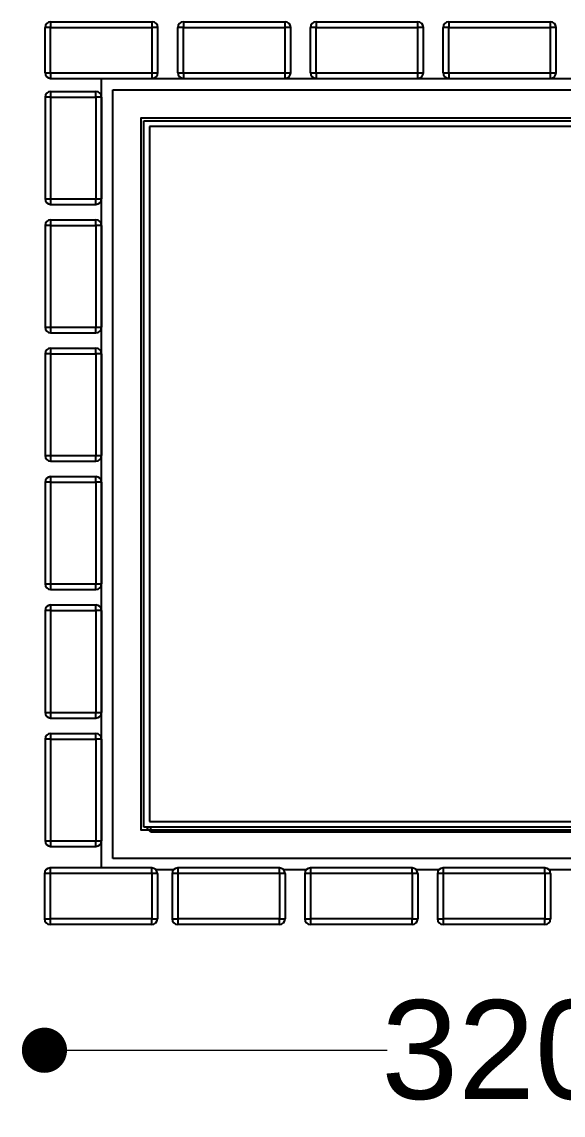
# Model space of a CAD drawing. Header units: millimetres. Extents: x 26080 to 30804, y 14395 to 20634.
# Drawn here: x 27174 to 27365.7, y 18885.9 to 19272.8 of the extents above; entities that cross this region are included whole.
import ezdxf

# ---------------------------------------------------------------- set-up
doc = ezdxf.new("R2010")
doc.units = ezdxf.units.MM
doc.header["$LTSCALE"] = 3
doc.layers.add('Default', color=7, linetype='Continuous')
doc.layers.add('Red', color=1, linetype='Continuous')
doc.styles.get("Standard").update_dxf_attribs({"font": 'arial.ttf'})
doc.dimstyles.new('MATEUSZ', dxfattribs={"dimtxt": 35, "dimasz": 16, "dimexe": 0.18, "dimexo": 0.0625, "dimgap": 0.09, "dimtad": 0, "dimdec": 0, "dimdsep": 46, "dimtxsty": 'Standard', "dimblk": 'DOT', "dimcen": 0.09, "dimse1": 1, "dimse2": 1, "dimadec": 0, "dimazin": 0, "dimtfac": 1, "dimtdec": 0, "dimtofl": 0, "dimtmove": 0, "dimatfit": 3, "dimfxl": 1, "dimtolj": 1, "dimtzin": 0, "dimlwd": 9, "dimlwe": 9, "dimarcsym": 0})

# ---------------------------------------------------------------- blocks, each defined once
blk = doc.blocks.new('_Dot')
at = {"color": 0, "linetype": 'ByBlock', "lineweight": -2}
blk.add_line((-0.5, 0), (-1, 0), dxfattribs=at)
at = {"color": 0, "linetype": 'ByBlock', "const_width": 0.5}
blk.add_lwpolyline([(-0.25, 0, 1), (0.25, 0, 1)], format="xyb", close=True, dxfattribs=at)
blk = doc.blocks.new('*D95')
at = {"color": 0, "lineweight": 9, "transparency": 16777216}
for p, q in [((27197.96, 18908.87), (27303.37, 18908.87)), ((27486.16, 18908.87), (27380.74, 18908.87))]:
    blk.add_line(p, q, dxfattribs=at)
at = {"layer": 'Defpoints', "color": 0, "transparency": 16777216}
for p in [(27181.96, 18955.37), (27502.16, 18955.37), (27502.16, 18908.87)]:
    blk.add_point(p, dxfattribs=at)
at = {"color": 0, "lineweight": 9, "transparency": 16777216, "xscale": 16, "yscale": 16, "zscale": 16, "rotation": 180}
blk.add_blockref('_Dot', (27181.96, 18908.87), dxfattribs=at)
at = {"color": 0, "lineweight": 9, "transparency": 16777216, "xscale": 16, "yscale": 16, "zscale": 16}
blk.add_blockref('_Dot', (27502.16, 18908.87), dxfattribs=at)
at = {"color": 0, "transparency": 16777216, "insert": (27342.06, 18908.87), "char_height": 35, "attachment_point": 5}
blk.add_mtext('\\A1;320', dxfattribs=at)

msp = doc.modelspace()

# ---------------------------------------------------------------- linework, layer by layer
at = {"layer": 'Default'}
for p, q in [((27202.16, 19252.77), (27482.16, 19252.77)), ((27202.16, 18973.37), (27202.16, 19252.77)), ((27206.16, 18976.77), (27206.16, 19248.77)), ((27206.16, 19248.77), (27478.16, 19248.77)), ((27217.16, 19237.77), (27467.16, 19237.77)), ((27217.16, 18987.77), (27217.16, 19237.77)), ((27219.16, 19235.77), (27219.16, 18989.77)), ((27465.16, 19235.77), (27219.16, 19235.77)), ((27467.16, 18987.77), (27217.16, 18987.77)), ((27219.56, 18986.17), (27217.96, 18987.77)), ((27219.16, 18989.77), (27465.16, 18989.77)), ((27219.56, 18987.77), (27219.56, 18986.17)), ((27219.56, 18986.17), (27466.36, 18986.17)), ((27478.16, 18976.77), (27206.16, 18976.77)), ((27221.38, 18972.77), (27227.73, 18972.77)), ((27266.58, 18972.77), (27274.73, 18972.77)), ((27313.58, 18972.77), (27321.73, 18972.77)), ((27360.58, 18972.77), (27368.73, 18972.77))]:
    msp.add_line(p, q, dxfattribs=at)
msp.add_polyline3d([(27468.16, 18986.77, 0), (27216.16, 18986.77, 0), (27216.16, 19238.77, 0), (27468.16, 19238.77, 0)], close=True, dxfattribs=at)
at = {"layer": 'Red'}
for p, q in [((27182.16, 19254.77), (27182.16, 19270.77)), ((27184.16, 19272.77), (27220.16, 19272.77)), ((27184.16, 19254.77), (27184.16, 19270.77)), ((27184.16, 19270.77), (27220.16, 19270.77)), ((27220.16, 19254.77), (27220.16, 19270.77)), ((27222.16, 19254.77), (27222.16, 19270.77)), ((27229.16, 19254.77), (27229.16, 19270.77)), ((27231.16, 19272.77), (27267.16, 19272.77)), ((27231.16, 19254.77), (27231.16, 19270.77)), ((27231.16, 19270.77), (27267.16, 19270.77)), ((27267.16, 19254.77), (27267.16, 19270.77)), ((27269.16, 19254.77), (27269.16, 19270.77)), ((27276.16, 19254.77), (27276.16, 19270.77)), ((27278.16, 19272.77), (27314.16, 19272.77)), ((27278.16, 19254.77), (27278.16, 19270.77)), ((27278.16, 19270.77), (27314.16, 19270.77)), ((27314.16, 19254.77), (27314.16, 19270.77)), ((27316.16, 19254.77), (27316.16, 19270.77)), ((27323.16, 19254.77), (27323.16, 19270.77)), ((27325.16, 19272.77), (27361.16, 19272.77)), ((27325.16, 19254.77), (27325.16, 19270.77)), ((27325.16, 19270.77), (27361.16, 19270.77)), ((27361.16, 19254.77), (27361.16, 19270.77)), ((27363.16, 19254.77), (27363.16, 19270.77)), ((27184.16, 19254.77), (27220.16, 19254.77)), ((27231.16, 19254.77), (27267.16, 19254.77)), ((27278.16, 19254.77), (27314.16, 19254.77)), ((27325.16, 19254.77), (27361.16, 19254.77)), ((27184.16, 19252.77), (27220.16, 19252.77)), ((27231.16, 19252.77), (27267.16, 19252.77)), ((27278.16, 19252.77), (27314.16, 19252.77)), ((27325.16, 19252.77), (27361.16, 19252.77)), ((27184.16, 19248.17), (27200.16, 19248.17)), ((27182.16, 19246.17), (27182.16, 19210.17)), ((27184.16, 19246.17), (27200.16, 19246.17)), ((27184.16, 19246.17), (27184.16, 19210.17)), ((27200.16, 19246.17), (27200.16, 19210.17)), ((27202.16, 19246.17), (27202.16, 19210.17)), ((27184.16, 19210.17), (27200.16, 19210.17)), ((27184.16, 19208.17), (27200.16, 19208.17)), ((27182.16, 19200.74), (27182.16, 19164.74)), ((27184.16, 19202.74), (27200.16, 19202.74)), ((27184.16, 19200.74), (27200.16, 19200.74)), ((27184.16, 19200.74), (27184.16, 19164.74)), ((27200.16, 19200.74), (27200.16, 19164.74)), ((27202.16, 19200.74), (27202.16, 19164.74)), ((27184.16, 19164.74), (27200.16, 19164.74)), ((27184.16, 19162.74), (27200.16, 19162.74)), ((27182.16, 19155.3), (27182.16, 19119.3)), ((27184.16, 19157.3), (27200.16, 19157.3)), ((27184.16, 19155.3), (27184.16, 19119.3)), ((27184.16, 19155.3), (27200.16, 19155.3)), ((27200.16, 19155.3), (27200.16, 19119.3)), ((27202.16, 19155.3), (27202.16, 19119.3)), ((27184.16, 19119.3), (27200.16, 19119.3)), ((27184.16, 19117.3), (27200.16, 19117.3)), ((27184.16, 19111.86), (27200.16, 19111.86)), ((27182.16, 19109.86), (27182.16, 19073.86)), ((27184.16, 19109.86), (27200.16, 19109.86)), ((27184.16, 19109.86), (27184.16, 19073.86)), ((27200.16, 19109.86), (27200.16, 19073.86)), ((27202.16, 19109.86), (27202.16, 19073.86)), ((27184.16, 19073.86), (27200.16, 19073.86)), ((27184.16, 19071.86), (27200.16, 19071.86)), ((27184.16, 19066.43), (27200.16, 19066.43)), ((27182.16, 19064.43), (27182.16, 19028.43)), ((27184.16, 19064.43), (27184.16, 19028.43)), ((27184.16, 19064.43), (27200.16, 19064.43)), ((27200.16, 19064.43), (27200.16, 19028.43)), ((27202.16, 19064.43), (27202.16, 19028.43)), ((27184.16, 19028.43), (27200.16, 19028.43)), ((27184.16, 19026.43), (27200.16, 19026.43)), ((27182.16, 19018.99), (27182.16, 18982.99)), ((27184.16, 19020.99), (27200.16, 19020.99)), ((27184.16, 19018.99), (27200.16, 19018.99)), ((27184.16, 19018.99), (27184.16, 18982.99)), ((27200.16, 19018.99), (27200.16, 18982.99)), ((27202.16, 19018.99), (27202.16, 18982.99)), ((27184.16, 18982.99), (27200.16, 18982.99)), ((27184.16, 18980.99), (27200.16, 18980.99)), ((27219.96, 18973.37), (27183.96, 18973.37)), ((27265.16, 18973.37), (27229.16, 18973.37)), ((27312.16, 18973.37), (27276.16, 18973.37)), ((27359.16, 18973.37), (27323.16, 18973.37)), ((27181.96, 18971.37), (27181.96, 18955.37)), ((27183.96, 18971.37), (27183.96, 18955.37)), ((27219.96, 18971.37), (27183.96, 18971.37)), ((27219.96, 18971.37), (27219.96, 18955.37)), ((27221.96, 18971.37), (27221.96, 18955.37)), ((27227.16, 18971.37), (27227.16, 18955.37)), ((27229.16, 18971.37), (27229.16, 18955.37)), ((27265.16, 18971.37), (27229.16, 18971.37)), ((27265.16, 18971.37), (27265.16, 18955.37)), ((27267.16, 18971.37), (27267.16, 18955.37)), ((27274.16, 18971.37), (27274.16, 18955.37)), ((27312.16, 18971.37), (27276.16, 18971.37)), ((27276.16, 18971.37), (27276.16, 18955.37)), ((27312.16, 18971.37), (27312.16, 18955.37)), ((27314.16, 18971.37), (27314.16, 18955.37)), ((27321.16, 18971.37), (27321.16, 18955.37)), ((27359.16, 18971.37), (27323.16, 18971.37)), ((27323.16, 18971.37), (27323.16, 18955.37)), ((27359.16, 18971.37), (27359.16, 18955.37)), ((27361.16, 18971.37), (27361.16, 18955.37)), ((27219.96, 18955.37), (27183.96, 18955.37)), ((27219.96, 18953.37), (27183.96, 18953.37)), ((27265.16, 18955.37), (27229.16, 18955.37)), ((27265.16, 18953.37), (27229.16, 18953.37)), ((27312.16, 18955.37), (27276.16, 18955.37)), ((27312.16, 18953.37), (27276.16, 18953.37)), ((27359.16, 18955.37), (27323.16, 18955.37)), ((27359.16, 18953.37), (27323.16, 18953.37))]:
    msp.add_line(p, q, dxfattribs=at)
for points in [[(27184.16, 19270.77, 0), (27182.16, 19270.77, 0)], [(27184.16, 19272.77, 0), (27184.16, 19272.77, 0), (27184.16, 19272.77, 0), (27184.16, 19272.77, 0), (27184.16, 19272.77, 0), (27184.16, 19272.77, 0), (27184.16, 19272.77, 0), (27184.16, 19272.77, 0), (27184.16, 19272.77, 0), (27184.16, 19272.77, 0), (27184.16, 19272.77, 0), (27184.16, 19272.77, 0), (27184.16, 19272.77, 0), (27184.16, 19272.77, 0), (27184.16, 19272.76, 0), (27184.16, 19272.71, 0), (27184.16, 19272.53, 0), (27184.16, 19270.77, 0)], [(27220.16, 19270.77, 0), (27220.16, 19272.77, 0)], [(27222.16, 19270.77, 0), (27222.16, 19270.77, 0), (27222.16, 19270.77, 0), (27222.16, 19270.77, 0), (27222.16, 19270.77, 0), (27222.16, 19270.77, 0), (27222.16, 19270.77, 0), (27222.16, 19270.77, 0), (27222.16, 19270.77, 0), (27222.16, 19270.77, 0), (27222.16, 19270.77, 0), (27222.16, 19270.77, 0), (27222.15, 19270.77, 0), (27222.15, 19270.77, 0), (27222.14, 19270.77, 0), (27222.1, 19270.77, 0), (27221.91, 19270.77, 0), (27220.16, 19270.77, 0)], [(27231.16, 19270.77, 0), (27229.16, 19270.77, 0)], [(27231.16, 19272.77, 0), (27231.16, 19272.77, 0), (27231.16, 19272.77, 0), (27231.16, 19272.77, 0), (27231.16, 19272.77, 0), (27231.16, 19272.77, 0), (27231.16, 19272.77, 0), (27231.16, 19272.77, 0), (27231.16, 19272.77, 0), (27231.16, 19272.77, 0), (27231.16, 19272.77, 0), (27231.16, 19272.77, 0), (27231.16, 19272.77, 0), (27231.16, 19272.77, 0), (27231.16, 19272.76, 0), (27231.16, 19272.71, 0), (27231.16, 19272.53, 0), (27231.16, 19270.77, 0)], [(27267.16, 19270.77, 0), (27267.16, 19272.77, 0)], [(27269.16, 19270.77, 0), (27269.16, 19270.77, 0), (27269.16, 19270.77, 0), (27269.16, 19270.77, 0), (27269.16, 19270.77, 0), (27269.16, 19270.77, 0), (27269.16, 19270.77, 0), (27269.16, 19270.77, 0), (27269.16, 19270.77, 0), (27269.16, 19270.77, 0), (27269.16, 19270.77, 0), (27269.16, 19270.77, 0), (27269.15, 19270.77, 0), (27269.15, 19270.77, 0), (27269.14, 19270.77, 0), (27269.1, 19270.77, 0), (27268.91, 19270.77, 0), (27267.16, 19270.77, 0)], [(27278.16, 19270.77, 0), (27276.16, 19270.77, 0)], [(27278.16, 19272.77, 0), (27278.16, 19272.77, 0), (27278.16, 19272.77, 0), (27278.16, 19272.77, 0), (27278.16, 19272.77, 0), (27278.16, 19272.77, 0), (27278.16, 19272.77, 0), (27278.16, 19272.77, 0), (27278.16, 19272.77, 0), (27278.16, 19272.77, 0), (27278.16, 19272.77, 0), (27278.16, 19272.77, 0), (27278.16, 19272.77, 0), (27278.16, 19272.77, 0), (27278.16, 19272.76, 0), (27278.16, 19272.71, 0), (27278.16, 19272.53, 0), (27278.16, 19270.77, 0)], [(27314.16, 19270.77, 0), (27314.16, 19272.77, 0)], [(27316.16, 19270.77, 0), (27316.16, 19270.77, 0), (27316.16, 19270.77, 0), (27316.16, 19270.77, 0), (27316.16, 19270.77, 0), (27316.16, 19270.77, 0), (27316.16, 19270.77, 0), (27316.16, 19270.77, 0), (27316.16, 19270.77, 0), (27316.16, 19270.77, 0), (27316.16, 19270.77, 0), (27316.16, 19270.77, 0), (27316.15, 19270.77, 0), (27316.15, 19270.77, 0), (27316.14, 19270.77, 0), (27316.1, 19270.77, 0), (27315.91, 19270.77, 0), (27314.16, 19270.77, 0)], [(27325.16, 19270.77, 0), (27323.16, 19270.77, 0)], [(27325.16, 19272.77, 0), (27325.16, 19272.77, 0), (27325.16, 19272.77, 0), (27325.16, 19272.77, 0), (27325.16, 19272.77, 0), (27325.16, 19272.77, 0), (27325.16, 19272.77, 0), (27325.16, 19272.77, 0), (27325.16, 19272.77, 0), (27325.16, 19272.77, 0), (27325.16, 19272.77, 0), (27325.16, 19272.77, 0), (27325.16, 19272.77, 0), (27325.16, 19272.77, 0), (27325.16, 19272.76, 0), (27325.16, 19272.71, 0), (27325.16, 19272.53, 0), (27325.16, 19270.77, 0)], [(27361.16, 19270.77, 0), (27361.16, 19272.77, 0)], [(27363.16, 19270.77, 0), (27363.16, 19270.77, 0), (27363.16, 19270.77, 0), (27363.16, 19270.77, 0), (27363.16, 19270.77, 0), (27363.16, 19270.77, 0), (27363.16, 19270.77, 0), (27363.16, 19270.77, 0), (27363.16, 19270.77, 0), (27363.16, 19270.77, 0), (27363.16, 19270.77, 0), (27363.16, 19270.77, 0), (27363.15, 19270.77, 0), (27363.15, 19270.77, 0), (27363.14, 19270.77, 0), (27363.1, 19270.77, 0), (27362.91, 19270.77, 0), (27361.16, 19270.77, 0)], [(27182.16, 19254.77, 0), (27182.16, 19254.77, 0), (27182.16, 19254.77, 0), (27182.16, 19254.77, 0), (27182.16, 19254.77, 0), (27182.16, 19254.77, 0), (27182.16, 19254.77, 0), (27182.16, 19254.77, 0), (27182.16, 19254.77, 0), (27182.16, 19254.77, 0), (27182.16, 19254.77, 0), (27182.16, 19254.77, 0), (27182.16, 19254.77, 0), (27182.16, 19254.77, 0), (27182.17, 19254.77, 0), (27182.21, 19254.77, 0), (27182.4, 19254.77, 0), (27184.16, 19254.77, 0)], [(27184.16, 19254.77, 0), (27184.16, 19252.77, 0)], [(27220.16, 19252.77, 0), (27220.16, 19252.77, 0), (27220.16, 19252.77, 0), (27220.16, 19252.77, 0), (27220.16, 19252.77, 0), (27220.16, 19252.77, 0), (27220.16, 19252.77, 0), (27220.16, 19252.77, 0), (27220.16, 19252.77, 0), (27220.16, 19252.77, 0), (27220.16, 19252.77, 0), (27220.16, 19252.77, 0), (27220.16, 19252.78, 0), (27220.16, 19252.79, 0), (27220.16, 19252.83, 0), (27220.16, 19253.02, 0), (27220.16, 19254.77, 0)], [(27220.16, 19254.77, 0), (27222.16, 19254.77, 0)], [(27229.16, 19254.77, 0), (27229.16, 19254.77, 0), (27229.16, 19254.77, 0), (27229.16, 19254.77, 0), (27229.16, 19254.77, 0), (27229.16, 19254.77, 0), (27229.16, 19254.77, 0), (27229.16, 19254.77, 0), (27229.16, 19254.77, 0), (27229.16, 19254.77, 0), (27229.16, 19254.77, 0), (27229.16, 19254.77, 0), (27229.16, 19254.77, 0), (27229.16, 19254.77, 0), (27229.17, 19254.77, 0), (27229.21, 19254.77, 0), (27229.4, 19254.77, 0), (27231.16, 19254.77, 0)], [(27231.16, 19254.77, 0), (27231.16, 19252.77, 0)], [(27267.16, 19254.77, 0), (27269.16, 19254.77, 0)], [(27267.16, 19252.77, 0), (27267.16, 19252.77, 0), (27267.16, 19252.77, 0), (27267.16, 19252.77, 0), (27267.16, 19252.77, 0), (27267.16, 19252.77, 0), (27267.16, 19252.77, 0), (27267.16, 19252.77, 0), (27267.16, 19252.77, 0), (27267.16, 19252.77, 0), (27267.16, 19252.77, 0), (27267.16, 19252.77, 0), (27267.16, 19252.78, 0), (27267.16, 19252.79, 0), (27267.16, 19252.83, 0), (27267.16, 19253.02, 0), (27267.16, 19254.77, 0)], [(27276.16, 19254.77, 0), (27276.16, 19254.77, 0), (27276.16, 19254.77, 0), (27276.16, 19254.77, 0), (27276.16, 19254.77, 0), (27276.16, 19254.77, 0), (27276.16, 19254.77, 0), (27276.16, 19254.77, 0), (27276.16, 19254.77, 0), (27276.16, 19254.77, 0), (27276.16, 19254.77, 0), (27276.16, 19254.77, 0), (27276.16, 19254.77, 0), (27276.16, 19254.77, 0), (27276.17, 19254.77, 0), (27276.21, 19254.77, 0), (27276.4, 19254.77, 0), (27278.16, 19254.77, 0)], [(27278.16, 19254.77, 0), (27278.16, 19252.77, 0)], [(27314.16, 19254.77, 0), (27316.16, 19254.77, 0)], [(27314.16, 19252.77, 0), (27314.16, 19252.77, 0), (27314.16, 19252.77, 0), (27314.16, 19252.77, 0), (27314.16, 19252.77, 0), (27314.16, 19252.77, 0), (27314.16, 19252.77, 0), (27314.16, 19252.77, 0), (27314.16, 19252.77, 0), (27314.16, 19252.77, 0), (27314.16, 19252.77, 0), (27314.16, 19252.77, 0), (27314.16, 19252.78, 0), (27314.16, 19252.79, 0), (27314.16, 19252.83, 0), (27314.16, 19253.02, 0), (27314.16, 19254.77, 0)], [(27323.16, 19254.77, 0), (27323.16, 19254.77, 0), (27323.16, 19254.77, 0), (27323.16, 19254.77, 0), (27323.16, 19254.77, 0), (27323.16, 19254.77, 0), (27323.16, 19254.77, 0), (27323.16, 19254.77, 0), (27323.16, 19254.77, 0), (27323.16, 19254.77, 0), (27323.16, 19254.77, 0), (27323.16, 19254.77, 0), (27323.16, 19254.77, 0), (27323.16, 19254.77, 0), (27323.17, 19254.77, 0), (27323.21, 19254.77, 0), (27323.4, 19254.77, 0), (27325.16, 19254.77, 0)], [(27325.16, 19254.77, 0), (27325.16, 19252.77, 0)], [(27361.16, 19254.77, 0), (27363.16, 19254.77, 0)], [(27361.16, 19252.77, 0), (27361.16, 19252.77, 0), (27361.16, 19252.77, 0), (27361.16, 19252.77, 0), (27361.16, 19252.77, 0), (27361.16, 19252.77, 0), (27361.16, 19252.77, 0), (27361.16, 19252.77, 0), (27361.16, 19252.77, 0), (27361.16, 19252.77, 0), (27361.16, 19252.77, 0), (27361.16, 19252.77, 0), (27361.16, 19252.78, 0), (27361.16, 19252.79, 0), (27361.16, 19252.83, 0), (27361.16, 19253.02, 0), (27361.16, 19254.77, 0)], [(27184.16, 19248.17, 0), (27184.16, 19248.17, 0), (27184.16, 19248.17, 0), (27184.16, 19248.17, 0), (27184.16, 19248.17, 0), (27184.16, 19248.17, 0), (27184.16, 19248.17, 0), (27184.16, 19248.17, 0), (27184.16, 19248.17, 0), (27184.16, 19248.17, 0), (27184.16, 19248.17, 0), (27184.16, 19248.17, 0), (27184.16, 19248.17, 0), (27184.16, 19248.17, 0), (27184.16, 19248.16, 0), (27184.16, 19248.11, 0), (27184.16, 19247.93, 0), (27184.16, 19246.17, 0)], [(27200.16, 19246.17, 0), (27200.16, 19248.17, 0)], [(27184.16, 19246.17, 0), (27182.16, 19246.17, 0)], [(27202.16, 19246.17, 0), (27202.16, 19246.17, 0), (27202.16, 19246.17, 0), (27202.16, 19246.17, 0), (27202.16, 19246.17, 0), (27202.16, 19246.17, 0), (27202.16, 19246.17, 0), (27202.16, 19246.17, 0), (27202.16, 19246.17, 0), (27202.16, 19246.17, 0), (27202.16, 19246.17, 0), (27202.16, 19246.17, 0), (27202.15, 19246.17, 0), (27202.15, 19246.17, 0), (27202.14, 19246.17, 0), (27202.1, 19246.17, 0), (27201.91, 19246.17, 0), (27200.16, 19246.17, 0)], [(27182.16, 19210.17, 0), (27182.16, 19210.17, 0), (27182.16, 19210.17, 0), (27182.16, 19210.17, 0), (27182.16, 19210.17, 0), (27182.16, 19210.17, 0), (27182.16, 19210.17, 0), (27182.16, 19210.17, 0), (27182.16, 19210.17, 0), (27182.16, 19210.17, 0), (27182.16, 19210.17, 0), (27182.16, 19210.17, 0), (27182.16, 19210.17, 0), (27182.16, 19210.17, 0), (27182.17, 19210.17, 0), (27182.21, 19210.17, 0), (27182.4, 19210.17, 0), (27184.16, 19210.17, 0)], [(27184.16, 19210.17, 0), (27184.16, 19208.17, 0)], [(27200.16, 19210.17, 0), (27202.16, 19210.17, 0)], [(27200.16, 19208.17, 0), (27200.16, 19208.17, 0), (27200.16, 19208.17, 0), (27200.16, 19208.17, 0), (27200.16, 19208.17, 0), (27200.16, 19208.17, 0), (27200.16, 19208.17, 0), (27200.16, 19208.17, 0), (27200.16, 19208.17, 0), (27200.16, 19208.17, 0), (27200.16, 19208.17, 0), (27200.16, 19208.17, 0), (27200.16, 19208.18, 0), (27200.16, 19208.19, 0), (27200.16, 19208.23, 0), (27200.16, 19208.42, 0), (27200.16, 19210.17, 0)], [(27184.16, 19200.74, 0), (27182.16, 19200.74, 0)], [(27184.16, 19202.74, 0), (27184.16, 19202.74, 0), (27184.16, 19202.74, 0), (27184.16, 19202.74, 0), (27184.16, 19202.74, 0), (27184.16, 19202.74, 0), (27184.16, 19202.74, 0), (27184.16, 19202.74, 0), (27184.16, 19202.74, 0), (27184.16, 19202.74, 0), (27184.16, 19202.74, 0), (27184.16, 19202.74, 0), (27184.16, 19202.74, 0), (27184.16, 19202.73, 0), (27184.16, 19202.72, 0), (27184.16, 19202.68, 0), (27184.16, 19202.49, 0), (27184.16, 19200.74, 0)], [(27200.16, 19200.74, 0), (27200.16, 19202.74, 0)], [(27202.16, 19200.74, 0), (27202.16, 19200.74, 0), (27202.16, 19200.74, 0), (27202.16, 19200.74, 0), (27202.16, 19200.74, 0), (27202.16, 19200.74, 0), (27202.16, 19200.74, 0), (27202.16, 19200.74, 0), (27202.16, 19200.74, 0), (27202.16, 19200.74, 0), (27202.16, 19200.74, 0), (27202.16, 19200.74, 0), (27202.15, 19200.74, 0), (27202.15, 19200.74, 0), (27202.14, 19200.74, 0), (27202.1, 19200.74, 0), (27201.91, 19200.74, 0), (27200.16, 19200.74, 0)], [(27182.16, 19164.74, 0), (27182.16, 19164.74, 0), (27182.16, 19164.74, 0), (27182.16, 19164.74, 0), (27182.16, 19164.74, 0), (27182.16, 19164.74, 0), (27182.16, 19164.74, 0), (27182.16, 19164.74, 0), (27182.16, 19164.74, 0), (27182.16, 19164.74, 0), (27182.16, 19164.74, 0), (27182.16, 19164.74, 0), (27182.16, 19164.74, 0), (27182.16, 19164.74, 0), (27182.17, 19164.74, 0), (27182.21, 19164.74, 0), (27182.4, 19164.74, 0), (27184.16, 19164.74, 0)], [(27184.16, 19164.74, 0), (27184.16, 19162.74, 0)], [(27200.16, 19162.74, 0), (27200.16, 19162.74, 0), (27200.16, 19162.74, 0), (27200.16, 19162.74, 0), (27200.16, 19162.74, 0), (27200.16, 19162.74, 0), (27200.16, 19162.74, 0), (27200.16, 19162.74, 0), (27200.16, 19162.74, 0), (27200.16, 19162.74, 0), (27200.16, 19162.74, 0), (27200.16, 19162.74, 0), (27200.16, 19162.74, 0), (27200.16, 19162.75, 0), (27200.16, 19162.79, 0), (27200.16, 19162.98, 0), (27200.16, 19164.74, 0)], [(27200.16, 19164.74, 0), (27202.16, 19164.74, 0)], [(27184.16, 19155.3, 0), (27182.16, 19155.3, 0)], [(27184.16, 19157.3, 0), (27184.16, 19157.3, 0), (27184.16, 19157.3, 0), (27184.16, 19157.3, 0), (27184.16, 19157.3, 0), (27184.16, 19157.3, 0), (27184.16, 19157.3, 0), (27184.16, 19157.3, 0), (27184.16, 19157.3, 0), (27184.16, 19157.3, 0), (27184.16, 19157.3, 0), (27184.16, 19157.3, 0), (27184.16, 19157.3, 0), (27184.16, 19157.3, 0), (27184.16, 19157.29, 0), (27184.16, 19157.24, 0), (27184.16, 19157.05, 0), (27184.16, 19155.3, 0)], [(27200.16, 19155.3, 0), (27200.16, 19157.3, 0)], [(27202.16, 19155.3, 0), (27202.16, 19155.3, 0), (27202.16, 19155.3, 0), (27202.16, 19155.3, 0), (27202.16, 19155.3, 0), (27202.16, 19155.3, 0), (27202.16, 19155.3, 0), (27202.16, 19155.3, 0), (27202.16, 19155.3, 0), (27202.16, 19155.3, 0), (27202.16, 19155.3, 0), (27202.16, 19155.3, 0), (27202.15, 19155.3, 0), (27202.15, 19155.3, 0), (27202.14, 19155.3, 0), (27202.1, 19155.3, 0), (27201.91, 19155.3, 0), (27200.16, 19155.3, 0)], [(27182.16, 19119.3, 0), (27182.16, 19119.3, 0), (27182.16, 19119.3, 0), (27182.16, 19119.3, 0), (27182.16, 19119.3, 0), (27182.16, 19119.3, 0), (27182.16, 19119.3, 0), (27182.16, 19119.3, 0), (27182.16, 19119.3, 0), (27182.16, 19119.3, 0), (27182.16, 19119.3, 0), (27182.16, 19119.3, 0), (27182.16, 19119.3, 0), (27182.16, 19119.3, 0), (27182.17, 19119.3, 0), (27182.21, 19119.3, 0), (27182.4, 19119.3, 0), (27184.16, 19119.3, 0)], [(27184.16, 19119.3, 0), (27184.16, 19117.3, 0)], [(27200.16, 19119.3, 0), (27202.16, 19119.3, 0)], [(27200.16, 19117.3, 0), (27200.16, 19117.3, 0), (27200.16, 19117.3, 0), (27200.16, 19117.3, 0), (27200.16, 19117.3, 0), (27200.16, 19117.3, 0), (27200.16, 19117.3, 0), (27200.16, 19117.3, 0), (27200.16, 19117.3, 0), (27200.16, 19117.3, 0), (27200.16, 19117.3, 0), (27200.16, 19117.3, 0), (27200.16, 19117.3, 0), (27200.16, 19117.3, 0), (27200.16, 19117.31, 0), (27200.16, 19117.36, 0), (27200.16, 19117.55, 0), (27200.16, 19119.3, 0)], [(27184.16, 19111.86, 0), (27184.16, 19111.86, 0), (27184.16, 19111.86, 0), (27184.16, 19111.86, 0), (27184.16, 19111.86, 0), (27184.16, 19111.86, 0), (27184.16, 19111.86, 0), (27184.16, 19111.86, 0), (27184.16, 19111.86, 0), (27184.16, 19111.86, 0), (27184.16, 19111.86, 0), (27184.16, 19111.86, 0), (27184.16, 19111.86, 0), (27184.16, 19111.86, 0), (27184.16, 19111.85, 0), (27184.16, 19111.81, 0), (27184.16, 19111.62, 0), (27184.16, 19109.86, 0)], [(27200.16, 19109.86, 0), (27200.16, 19111.86, 0)], [(27184.16, 19109.86, 0), (27182.16, 19109.86, 0)], [(27202.16, 19109.86, 0), (27202.16, 19109.86, 0), (27202.16, 19109.86, 0), (27202.16, 19109.86, 0), (27202.16, 19109.86, 0), (27202.16, 19109.86, 0), (27202.16, 19109.86, 0), (27202.16, 19109.86, 0), (27202.16, 19109.86, 0), (27202.16, 19109.86, 0), (27202.16, 19109.86, 0), (27202.16, 19109.86, 0), (27202.15, 19109.86, 0), (27202.15, 19109.86, 0), (27202.14, 19109.86, 0), (27202.1, 19109.86, 0), (27201.91, 19109.86, 0), (27200.16, 19109.86, 0)], [(27182.16, 19073.86, 0), (27182.16, 19073.86, 0), (27182.16, 19073.86, 0), (27182.16, 19073.86, 0), (27182.16, 19073.86, 0), (27182.16, 19073.86, 0), (27182.16, 19073.86, 0), (27182.16, 19073.86, 0), (27182.16, 19073.86, 0), (27182.16, 19073.86, 0), (27182.16, 19073.86, 0), (27182.16, 19073.86, 0), (27182.16, 19073.86, 0), (27182.16, 19073.86, 0), (27182.17, 19073.86, 0), (27182.21, 19073.86, 0), (27182.4, 19073.86, 0), (27184.16, 19073.86, 0)], [(27184.16, 19073.86, 0), (27184.16, 19071.86, 0)], [(27200.16, 19073.86, 0), (27202.16, 19073.86, 0)], [(27200.16, 19071.86, 0), (27200.16, 19071.86, 0), (27200.16, 19071.86, 0), (27200.16, 19071.86, 0), (27200.16, 19071.86, 0), (27200.16, 19071.86, 0), (27200.16, 19071.86, 0), (27200.16, 19071.86, 0), (27200.16, 19071.86, 0), (27200.16, 19071.86, 0), (27200.16, 19071.86, 0), (27200.16, 19071.86, 0), (27200.16, 19071.86, 0), (27200.16, 19071.87, 0), (27200.16, 19071.88, 0), (27200.16, 19071.92, 0), (27200.16, 19072.11, 0), (27200.16, 19073.86, 0)], [(27184.16, 19066.43, 0), (27184.16, 19066.43, 0), (27184.16, 19066.43, 0), (27184.16, 19066.43, 0), (27184.16, 19066.43, 0), (27184.16, 19066.43, 0), (27184.16, 19066.43, 0), (27184.16, 19066.43, 0), (27184.16, 19066.43, 0), (27184.16, 19066.43, 0), (27184.16, 19066.43, 0), (27184.16, 19066.43, 0), (27184.16, 19066.43, 0), (27184.16, 19066.42, 0), (27184.16, 19066.41, 0), (27184.16, 19066.37, 0), (27184.16, 19066.18, 0), (27184.16, 19064.43, 0)], [(27200.16, 19064.43, 0), (27200.16, 19066.43, 0)], [(27184.16, 19064.43, 0), (27182.16, 19064.43, 0)], [(27202.16, 19064.43, 0), (27202.16, 19064.43, 0), (27202.16, 19064.43, 0), (27202.16, 19064.43, 0), (27202.16, 19064.43, 0), (27202.16, 19064.43, 0), (27202.16, 19064.43, 0), (27202.16, 19064.43, 0), (27202.16, 19064.43, 0), (27202.16, 19064.43, 0), (27202.16, 19064.43, 0), (27202.16, 19064.43, 0), (27202.15, 19064.43, 0), (27202.15, 19064.43, 0), (27202.14, 19064.43, 0), (27202.1, 19064.43, 0), (27201.91, 19064.43, 0), (27200.16, 19064.43, 0)], [(27182.16, 19028.43, 0), (27182.16, 19028.43, 0), (27182.16, 19028.43, 0), (27182.16, 19028.43, 0), (27182.16, 19028.43, 0), (27182.16, 19028.43, 0), (27182.16, 19028.43, 0), (27182.16, 19028.43, 0), (27182.16, 19028.43, 0), (27182.16, 19028.43, 0), (27182.16, 19028.43, 0), (27182.16, 19028.43, 0), (27182.16, 19028.43, 0), (27182.16, 19028.43, 0), (27182.17, 19028.43, 0), (27182.21, 19028.43, 0), (27182.4, 19028.43, 0), (27184.16, 19028.43, 0)], [(27184.16, 19028.43, 0), (27184.16, 19026.43, 0)], [(27200.16, 19026.43, 0), (27200.16, 19026.43, 0), (27200.16, 19026.43, 0), (27200.16, 19026.43, 0), (27200.16, 19026.43, 0), (27200.16, 19026.43, 0), (27200.16, 19026.43, 0), (27200.16, 19026.43, 0), (27200.16, 19026.43, 0), (27200.16, 19026.43, 0), (27200.16, 19026.43, 0), (27200.16, 19026.43, 0), (27200.16, 19026.43, 0), (27200.16, 19026.43, 0), (27200.16, 19026.44, 0), (27200.16, 19026.49, 0), (27200.16, 19026.67, 0), (27200.16, 19028.43, 0)], [(27200.16, 19028.43, 0), (27202.16, 19028.43, 0)], [(27184.16, 19018.99, 0), (27182.16, 19018.99, 0)], [(27184.16, 19020.99, 0), (27184.16, 19020.99, 0), (27184.16, 19020.99, 0), (27184.16, 19020.99, 0), (27184.16, 19020.99, 0), (27184.16, 19020.99, 0), (27184.16, 19020.99, 0), (27184.16, 19020.99, 0), (27184.16, 19020.99, 0), (27184.16, 19020.99, 0), (27184.16, 19020.99, 0), (27184.16, 19020.99, 0), (27184.16, 19020.99, 0), (27184.16, 19020.99, 0), (27184.16, 19020.98, 0), (27184.16, 19020.93, 0), (27184.16, 19020.74, 0), (27184.16, 19018.99, 0)], [(27200.16, 19018.99, 0), (27200.16, 19020.99, 0)], [(27202.16, 19018.99, 0), (27202.16, 19018.99, 0), (27202.16, 19018.99, 0), (27202.16, 19018.99, 0), (27202.16, 19018.99, 0), (27202.16, 19018.99, 0), (27202.16, 19018.99, 0), (27202.16, 19018.99, 0), (27202.16, 19018.99, 0), (27202.16, 19018.99, 0), (27202.16, 19018.99, 0), (27202.16, 19018.99, 0), (27202.15, 19018.99, 0), (27202.15, 19018.99, 0), (27202.14, 19018.99, 0), (27202.1, 19018.99, 0), (27201.91, 19018.99, 0), (27200.16, 19018.99, 0)], [(27182.16, 18982.99, 0), (27182.16, 18982.99, 0), (27182.16, 18982.99, 0), (27182.16, 18982.99, 0), (27182.16, 18982.99, 0), (27182.16, 18982.99, 0), (27182.16, 18982.99, 0), (27182.16, 18982.99, 0), (27182.16, 18982.99, 0), (27182.16, 18982.99, 0), (27182.16, 18982.99, 0), (27182.16, 18982.99, 0), (27182.16, 18982.99, 0), (27182.16, 18982.99, 0), (27182.17, 18982.99, 0), (27182.21, 18982.99, 0), (27182.4, 18982.99, 0), (27184.16, 18982.99, 0)], [(27184.16, 18982.99, 0), (27184.16, 18980.99, 0)], [(27200.16, 18980.99, 0), (27200.16, 18980.99, 0), (27200.16, 18980.99, 0), (27200.16, 18980.99, 0), (27200.16, 18980.99, 0), (27200.16, 18980.99, 0), (27200.16, 18980.99, 0), (27200.16, 18980.99, 0), (27200.16, 18980.99, 0), (27200.16, 18980.99, 0), (27200.16, 18980.99, 0), (27200.16, 18980.99, 0), (27200.16, 18980.99, 0), (27200.16, 18980.99, 0), (27200.16, 18981.01, 0), (27200.16, 18981.05, 0), (27200.16, 18981.24, 0), (27200.16, 18982.99, 0)], [(27200.16, 18982.99, 0), (27202.16, 18982.99, 0)], [(27183.96, 18973.37, 0), (27183.96, 18973.37, 0), (27183.96, 18973.37, 0), (27183.96, 18973.37, 0), (27183.96, 18973.37, 0), (27183.96, 18973.37, 0), (27183.96, 18973.37, 0), (27183.96, 18973.37, 0), (27183.96, 18973.37, 0), (27183.96, 18973.37, 0), (27183.96, 18973.37, 0), (27183.96, 18973.37, 0), (27183.96, 18973.37, 0), (27183.96, 18973.37, 0), (27183.96, 18973.36, 0), (27183.96, 18973.31, 0), (27183.96, 18973.13, 0), (27183.96, 18971.37, 0)], [(27219.96, 18971.37, 0), (27219.96, 18973.37, 0)], [(27229.16, 18973.37, 0), (27229.16, 18973.37, 0), (27229.16, 18973.37, 0), (27229.16, 18973.37, 0), (27229.16, 18973.37, 0), (27229.16, 18973.37, 0), (27229.16, 18973.37, 0), (27229.16, 18973.37, 0), (27229.16, 18973.37, 0), (27229.16, 18973.37, 0), (27229.16, 18973.37, 0), (27229.16, 18973.37, 0), (27229.16, 18973.37, 0), (27229.16, 18973.37, 0), (27229.16, 18973.36, 0), (27229.16, 18973.31, 0), (27229.16, 18973.13, 0), (27229.16, 18971.37, 0)], [(27265.16, 18971.37, 0), (27265.16, 18973.37, 0)], [(27276.16, 18973.37, 0), (27276.16, 18973.37, 0), (27276.16, 18973.37, 0), (27276.16, 18973.37, 0), (27276.16, 18973.37, 0), (27276.16, 18973.37, 0), (27276.16, 18973.37, 0), (27276.16, 18973.37, 0), (27276.16, 18973.37, 0), (27276.16, 18973.37, 0), (27276.16, 18973.37, 0), (27276.16, 18973.37, 0), (27276.16, 18973.37, 0), (27276.16, 18973.37, 0), (27276.16, 18973.36, 0), (27276.16, 18973.31, 0), (27276.16, 18973.13, 0), (27276.16, 18971.37, 0)], [(27312.16, 18971.37, 0), (27312.16, 18973.37, 0)], [(27323.16, 18973.37, 0), (27323.16, 18973.37, 0), (27323.16, 18973.37, 0), (27323.16, 18973.37, 0), (27323.16, 18973.37, 0), (27323.16, 18973.37, 0), (27323.16, 18973.37, 0), (27323.16, 18973.37, 0), (27323.16, 18973.37, 0), (27323.16, 18973.37, 0), (27323.16, 18973.37, 0), (27323.16, 18973.37, 0), (27323.16, 18973.37, 0), (27323.16, 18973.37, 0), (27323.16, 18973.36, 0), (27323.16, 18973.31, 0), (27323.16, 18973.13, 0), (27323.16, 18971.37, 0)], [(27359.16, 18971.37, 0), (27359.16, 18973.37, 0)], [(27183.96, 18971.37, 0), (27181.96, 18971.37, 0)], [(27221.96, 18971.37, 0), (27221.96, 18971.37, 0), (27221.96, 18971.37, 0), (27221.96, 18971.37, 0), (27221.96, 18971.37, 0), (27221.96, 18971.37, 0), (27221.96, 18971.37, 0), (27221.96, 18971.37, 0), (27221.96, 18971.37, 0), (27221.96, 18971.37, 0), (27221.96, 18971.37, 0), (27221.96, 18971.37, 0), (27221.95, 18971.37, 0), (27221.95, 18971.37, 0), (27221.94, 18971.37, 0), (27221.9, 18971.37, 0), (27221.71, 18971.37, 0), (27219.96, 18971.37, 0)], [(27229.16, 18971.37, 0), (27227.16, 18971.37, 0)], [(27267.16, 18971.37, 0), (27267.16, 18971.37, 0), (27267.16, 18971.37, 0), (27267.16, 18971.37, 0), (27267.16, 18971.37, 0), (27267.16, 18971.37, 0), (27267.16, 18971.37, 0), (27267.16, 18971.37, 0), (27267.16, 18971.37, 0), (27267.16, 18971.37, 0), (27267.16, 18971.37, 0), (27267.16, 18971.37, 0), (27267.15, 18971.37, 0), (27267.15, 18971.37, 0), (27267.14, 18971.37, 0), (27267.1, 18971.37, 0), (27266.91, 18971.37, 0), (27265.16, 18971.37, 0)], [(27276.16, 18971.37, 0), (27274.16, 18971.37, 0)], [(27314.16, 18971.37, 0), (27314.16, 18971.37, 0), (27314.16, 18971.37, 0), (27314.16, 18971.37, 0), (27314.16, 18971.37, 0), (27314.16, 18971.37, 0), (27314.16, 18971.37, 0), (27314.16, 18971.37, 0), (27314.16, 18971.37, 0), (27314.16, 18971.37, 0), (27314.16, 18971.37, 0), (27314.16, 18971.37, 0), (27314.15, 18971.37, 0), (27314.15, 18971.37, 0), (27314.14, 18971.37, 0), (27314.1, 18971.37, 0), (27313.91, 18971.37, 0), (27312.16, 18971.37, 0)], [(27323.16, 18971.37, 0), (27321.16, 18971.37, 0)], [(27361.16, 18971.37, 0), (27361.16, 18971.37, 0), (27361.16, 18971.37, 0), (27361.16, 18971.37, 0), (27361.16, 18971.37, 0), (27361.16, 18971.37, 0), (27361.16, 18971.37, 0), (27361.16, 18971.37, 0), (27361.16, 18971.37, 0), (27361.16, 18971.37, 0), (27361.16, 18971.37, 0), (27361.16, 18971.37, 0), (27361.15, 18971.37, 0), (27361.15, 18971.37, 0), (27361.14, 18971.37, 0), (27361.1, 18971.37, 0), (27360.91, 18971.37, 0), (27359.16, 18971.37, 0)], [(27181.96, 18955.37, 0), (27181.96, 18955.37, 0), (27181.96, 18955.37, 0), (27181.96, 18955.37, 0), (27181.96, 18955.37, 0), (27181.96, 18955.37, 0), (27181.96, 18955.37, 0), (27181.96, 18955.37, 0), (27181.96, 18955.37, 0), (27181.96, 18955.37, 0), (27181.96, 18955.37, 0), (27181.96, 18955.37, 0), (27181.96, 18955.37, 0), (27181.96, 18955.37, 0), (27181.97, 18955.37, 0), (27182.01, 18955.37, 0), (27182.2, 18955.37, 0), (27183.96, 18955.37, 0)], [(27183.96, 18955.37, 0), (27183.96, 18953.37, 0)], [(27219.96, 18955.37, 0), (27221.96, 18955.37, 0)], [(27219.96, 18953.37, 0), (27219.96, 18953.37, 0), (27219.96, 18953.37, 0), (27219.96, 18953.37, 0), (27219.96, 18953.37, 0), (27219.96, 18953.37, 0), (27219.96, 18953.37, 0), (27219.96, 18953.37, 0), (27219.96, 18953.37, 0), (27219.96, 18953.37, 0), (27219.96, 18953.37, 0), (27219.96, 18953.37, 0), (27219.96, 18953.37, 0), (27219.96, 18953.38, 0), (27219.96, 18953.39, 0), (27219.96, 18953.43, 0), (27219.96, 18953.62, 0), (27219.96, 18955.37, 0)], [(27227.16, 18955.37, 0), (27227.16, 18955.37, 0), (27227.16, 18955.37, 0), (27227.16, 18955.37, 0), (27227.16, 18955.37, 0), (27227.16, 18955.37, 0), (27227.16, 18955.37, 0), (27227.16, 18955.37, 0), (27227.16, 18955.37, 0), (27227.16, 18955.37, 0), (27227.16, 18955.37, 0), (27227.16, 18955.37, 0), (27227.16, 18955.37, 0), (27227.16, 18955.37, 0), (27227.17, 18955.37, 0), (27227.21, 18955.37, 0), (27227.4, 18955.37, 0), (27229.16, 18955.37, 0)], [(27229.16, 18955.37, 0), (27229.16, 18953.37, 0)], [(27265.16, 18955.37, 0), (27267.16, 18955.37, 0)], [(27265.16, 18953.37, 0), (27265.16, 18953.37, 0), (27265.16, 18953.37, 0), (27265.16, 18953.37, 0), (27265.16, 18953.37, 0), (27265.16, 18953.37, 0), (27265.16, 18953.37, 0), (27265.16, 18953.37, 0), (27265.16, 18953.37, 0), (27265.16, 18953.37, 0), (27265.16, 18953.37, 0), (27265.16, 18953.37, 0), (27265.16, 18953.37, 0), (27265.16, 18953.38, 0), (27265.16, 18953.39, 0), (27265.16, 18953.43, 0), (27265.16, 18953.62, 0), (27265.16, 18955.37, 0)], [(27274.16, 18955.37, 0), (27274.16, 18955.37, 0), (27274.16, 18955.37, 0), (27274.16, 18955.37, 0), (27274.16, 18955.37, 0), (27274.16, 18955.37, 0), (27274.16, 18955.37, 0), (27274.16, 18955.37, 0), (27274.16, 18955.37, 0), (27274.16, 18955.37, 0), (27274.16, 18955.37, 0), (27274.16, 18955.37, 0), (27274.16, 18955.37, 0), (27274.16, 18955.37, 0), (27274.17, 18955.37, 0), (27274.21, 18955.37, 0), (27274.4, 18955.37, 0), (27276.16, 18955.37, 0)], [(27276.16, 18955.37, 0), (27276.16, 18953.37, 0)], [(27312.16, 18955.37, 0), (27314.16, 18955.37, 0)], [(27312.16, 18953.37, 0), (27312.16, 18953.37, 0), (27312.16, 18953.37, 0), (27312.16, 18953.37, 0), (27312.16, 18953.37, 0), (27312.16, 18953.37, 0), (27312.16, 18953.37, 0), (27312.16, 18953.37, 0), (27312.16, 18953.37, 0), (27312.16, 18953.37, 0), (27312.16, 18953.37, 0), (27312.16, 18953.37, 0), (27312.16, 18953.37, 0), (27312.16, 18953.38, 0), (27312.16, 18953.39, 0), (27312.16, 18953.43, 0), (27312.16, 18953.62, 0), (27312.16, 18955.37, 0)], [(27321.16, 18955.37, 0), (27321.16, 18955.37, 0), (27321.16, 18955.37, 0), (27321.16, 18955.37, 0), (27321.16, 18955.37, 0), (27321.16, 18955.37, 0), (27321.16, 18955.37, 0), (27321.16, 18955.37, 0), (27321.16, 18955.37, 0), (27321.16, 18955.37, 0), (27321.16, 18955.37, 0), (27321.16, 18955.37, 0), (27321.16, 18955.37, 0), (27321.17, 18955.37, 0), (27321.21, 18955.37, 0), (27321.4, 18955.37, 0), (27323.16, 18955.37, 0)], [(27323.16, 18955.37, 0), (27323.16, 18953.37, 0)], [(27359.16, 18955.37, 0), (27361.16, 18955.37, 0)], [(27359.16, 18953.37, 0), (27359.16, 18953.37, 0), (27359.16, 18953.37, 0), (27359.16, 18953.37, 0), (27359.16, 18953.37, 0), (27359.16, 18953.37, 0), (27359.16, 18953.37, 0), (27359.16, 18953.37, 0), (27359.16, 18953.37, 0), (27359.16, 18953.37, 0), (27359.16, 18953.37, 0), (27359.16, 18953.37, 0), (27359.16, 18953.37, 0), (27359.16, 18953.38, 0), (27359.16, 18953.39, 0), (27359.16, 18953.43, 0), (27359.16, 18953.62, 0), (27359.16, 18955.37, 0)]]:
    msp.add_polyline3d(points, dxfattribs=at)
for centre, start, end in [((27184.16, 19270.77), 90, 180), ((27220.16, 19270.77), 0, 90), ((27231.16, 19270.77), 90, 180), ((27267.16, 19270.77), 0, 90), ((27278.16, 19270.77), 90, 180), ((27314.16, 19270.77), 0, 90), ((27325.16, 19270.77), 90, 180), ((27361.16, 19270.77), 0, 90), ((27184.16, 19254.77), 180, 270), ((27220.16, 19254.77), 270, 0), ((27231.16, 19254.77), 180, 270), ((27231.16, 19254.77), 180, 258.8072), ((27267.16, 19254.77), 270, 0), ((27278.16, 19254.77), 180, 270), ((27314.16, 19254.77), 270, 0), ((27325.16, 19254.77), 180, 270), ((27361.16, 19254.77), 270, 0), ((27184.16, 19246.17), 90, 180), ((27200.16, 19246.17), 0, 90), ((27184.16, 19210.17), 180, 270), ((27200.16, 19210.17), 270, 0), ((27184.16, 19200.74), 90, 180), ((27200.16, 19200.74), 0, 90), ((27184.16, 19164.74), 180, 270), ((27200.16, 19164.74), 270, 0), ((27184.16, 19155.3), 90, 180), ((27200.16, 19155.3), 0, 90), ((27184.16, 19119.3), 180, 270), ((27200.16, 19119.3), 270, 0), ((27184.16, 19109.86), 90, 180), ((27200.16, 19109.86), 0, 90), ((27184.16, 19073.86), 180, 270), ((27200.16, 19073.86), 270, 0), ((27184.16, 19064.43), 90, 180), ((27200.16, 19064.43), 0, 90), ((27184.16, 19028.43), 180, 270), ((27200.16, 19028.43), 270, 0), ((27184.16, 19018.99), 90, 180), ((27200.16, 19018.99), 0, 90), ((27184.16, 18982.99), 180, 270), ((27200.16, 18982.99), 270, 0), ((27183.96, 18971.37), 90, 180), ((27219.96, 18971.37), 0, 90), ((27229.16, 18971.37), 90, 180), ((27265.16, 18971.37), 0, 90), ((27276.16, 18971.37), 90, 180), ((27312.16, 18971.37), 0, 90), ((27323.16, 18971.37), 90, 180), ((27359.16, 18971.37), 0, 90), ((27183.96, 18955.37), 180, 270), ((27219.96, 18955.37), 270, 0), ((27229.16, 18955.37), 180, 270), ((27265.16, 18955.37), 270, 0), ((27276.16, 18955.37), 180, 270), ((27312.16, 18955.37), 270, 0), ((27323.16, 18955.37), 180, 270), ((27359.16, 18955.37), 270, 0)]:
    msp.add_arc(centre, 2, start, end, dxfattribs=at)

# ---------------------------------------------------------------- dimensions: what is measured, and where the dimension line sits
dim = msp.add_linear_dim(base=(27502.16, 18908.87), p1=(27181.96, 18955.37), p2=(27502.16, 18955.37), dimstyle='MATEUSZ')
dim.commit()
dim.dimension.update_dxf_attribs({"geometry": '*D95', "text_midpoint": (27342.06, 18908.87)})

doc.saveas('drawing.dxf')
